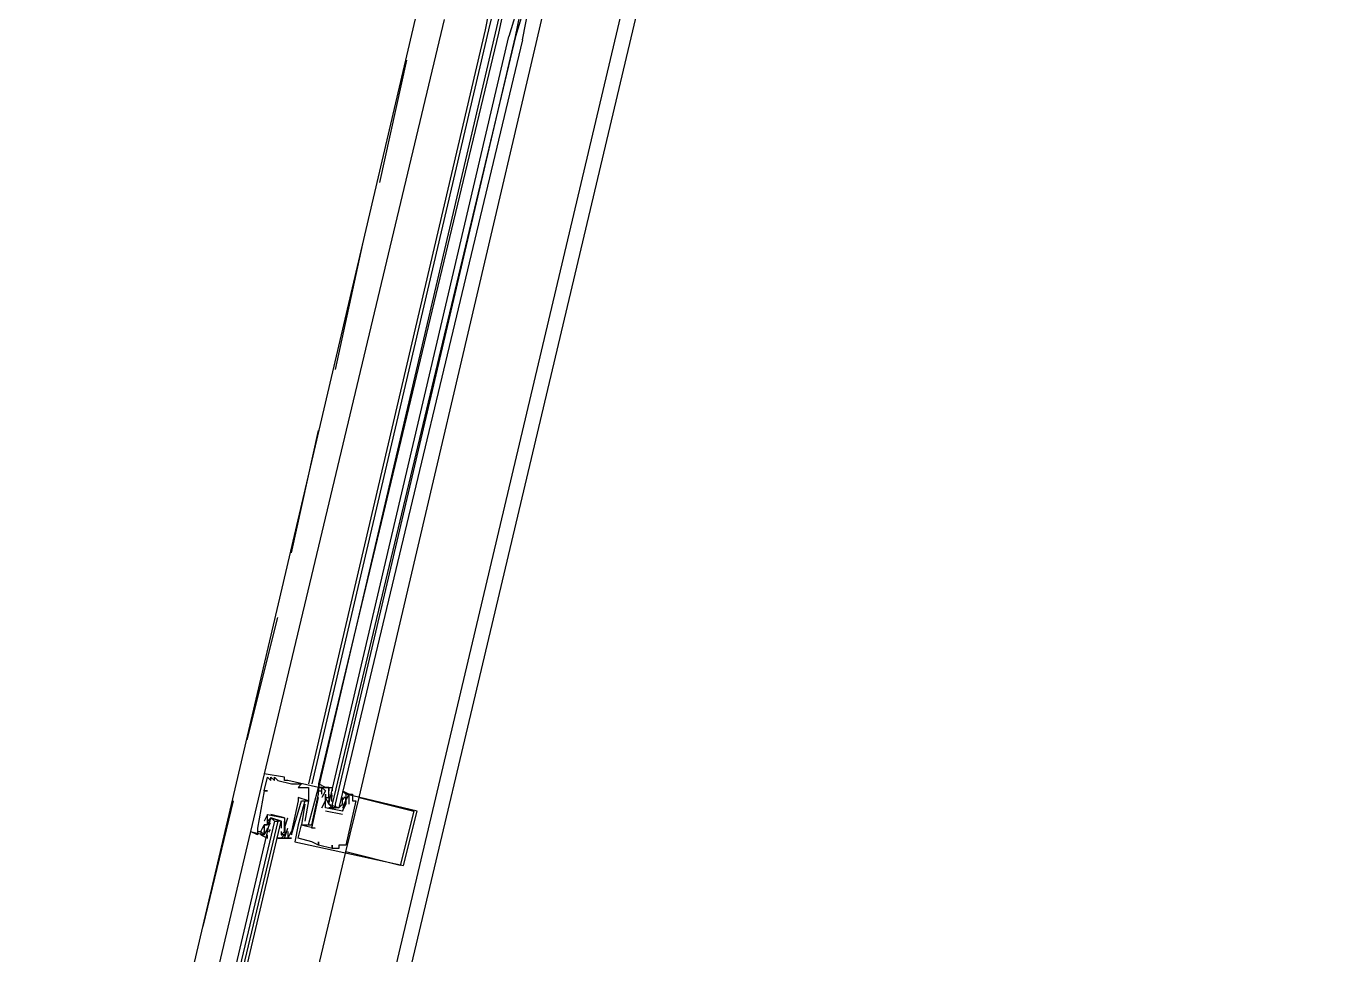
# Model space of a CAD drawing. Header units: feet. Extents: x -84 to 198, y -22 to 181.
# Drawn here: x 113.87 to 119.04, y 63.83 to 67.47 of the extents above; entities that cross this region are included whole.
import ezdxf

# ---------------------------------------------------------------- set-up
doc = ezdxf.new("R2010")
doc.units = ezdxf.units.FT
doc.layers.add('A-LINEA', color=7, linetype='CONTINUOUS')

msp = doc.modelspace()

# ---------------------------------------------------------------- linework, layer by layer
at = {"layer": 'A-LINEA'}
for p, q in [((113.8667, 60.9778), (115.4933, 67.9244)), ((113.8667, 60.9778), (115.4933, 67.9244)), ((115.8667, 67.4044), (115.96, 67.8044)), ((115.8667, 67.4044), (115.96, 67.8044)), ((114.6133, 60.8044), (116.2533, 67.7378)), ((114.6133, 60.8044), (116.2533, 67.7378)), ((115.7467, 67.6178), (115.7067, 67.4444)), ((115.7467, 67.6178), (115.7067, 67.4444)), ((115.68, 67.5244), (115.6667, 67.4578)), ((115.68, 67.5244), (115.6667, 67.4578)), ((115.5067, 67.4978), (114.8, 64.5378)), ((115.5067, 67.4978), (114.8, 64.5378)), ((115.6933, 67.5111), (115.68, 67.4578)), ((115.6933, 67.5111), (115.68, 67.4578)), ((115.6667, 67.4578), (114.9733, 64.4978)), ((115.6667, 67.4578), (114.9733, 64.4978)), ((115.68, 67.4578), (114.9867, 64.4978)), ((115.68, 67.4578), (114.9867, 64.4978)), ((115.7067, 67.4444), (115.0133, 64.4844)), ((115.72, 67.4444), (115.0133, 64.4978)), ((115.7067, 67.4444), (115.0133, 64.4844)), ((115.72, 67.4444), (115.0133, 64.4978)), ((115.1733, 64.4444), (115.8667, 67.4044)), ((115.1733, 64.4444), (115.8667, 67.4044)), ((115.2533, 66.8578), (115.36, 67.3378)), ((115.2533, 66.8578), (115.36, 67.3378)), ((115.08, 66.1244), (115.1867, 66.6178)), ((115.08, 66.1244), (115.1867, 66.6178)), ((114.9067, 65.4044), (115.0133, 65.8844)), ((114.9067, 65.4044), (115.0133, 65.8844)), ((114.7333, 64.6711), (114.8533, 65.1511)), ((114.7333, 64.6711), (114.8533, 65.1511)), ((114.8, 64.5378), (114.8, 64.5378)), ((114.8, 64.5378), (114.8, 64.5378)), ((114.8133, 64.5244), (114.8133, 64.5244)), ((114.8133, 64.5244), (114.8133, 64.5244)), ((114.8267, 64.5244), (114.8267, 64.5244)), ((114.8267, 64.5244), (114.8267, 64.5244)), ((114.8267, 64.5111), (114.8267, 64.5111)), ((114.8267, 64.5111), (114.8267, 64.5111)), ((114.84, 64.5244), (114.84, 64.5244)), ((114.84, 64.5244), (114.84, 64.5244)), ((114.84, 64.5111), (114.84, 64.5111)), ((114.84, 64.5111), (114.84, 64.5111)), ((114.8533, 64.5111), (114.8533, 64.5111)), ((114.8533, 64.5111), (114.8533, 64.5111)), ((114.88, 64.5244), (114.88, 64.5244)), ((114.88, 64.5244), (114.88, 64.5244)), ((114.88, 64.5111), (114.88, 64.5111)), ((114.88, 64.5111), (114.88, 64.5111)), ((114.8933, 64.5111), (114.8933, 64.5111)), ((114.8933, 64.5111), (114.8933, 64.5111)), ((114.8, 64.4711), (114.8, 64.4711)), ((114.8, 64.4711), (114.8, 64.4711)), ((114.8, 64.4711), (114.8, 64.4711)), ((114.8, 64.4711), (114.8, 64.4711)), ((114.8133, 64.4711), (114.8133, 64.4711)), ((114.8133, 64.4711), (114.8133, 64.4711)), ((114.9067, 64.4978), (114.9067, 64.4978)), ((114.9067, 64.4978), (114.9067, 64.4978)), ((114.92, 64.4978), (114.92, 64.4978)), ((114.92, 64.4978), (114.92, 64.4978)), ((114.9333, 64.4978), (114.9333, 64.4978)), ((114.9333, 64.4978), (114.9333, 64.4978)), ((114.9333, 64.4844), (114.9333, 64.4844)), ((114.9333, 64.4844), (114.9333, 64.4844)), ((114.9467, 64.4978), (114.9467, 64.4978)), ((114.9467, 64.4978), (114.9467, 64.4978)), ((114.9733, 64.4844), (114.9733, 64.4844)), ((114.9733, 64.4844), (114.9733, 64.4844)), ((115.0133, 64.4978), (115.0133, 64.4844)), ((115.0133, 64.4978), (115.0133, 64.4844)), ((115.0133, 64.4978), (115.0133, 64.4844)), ((115.0133, 64.4978), (115.0133, 64.4844)), ((115.0133, 64.4978), (115.0133, 64.4844)), ((115.0133, 64.4978), (115.0133, 64.4844)), ((115.0133, 64.4844), (115.0133, 64.4844)), ((115.0133, 64.4844), (115.0133, 64.4844)), ((115.0133, 64.4844), (115.0133, 64.4844)), ((115.0133, 64.4844), (115.0133, 64.4844)), ((115.0133, 64.4844), (115.0133, 64.4844)), ((115.0133, 64.4844), (115.0133, 64.4844)), ((115.0133, 64.4711), (115.0133, 64.4711)), ((115.0133, 64.4711), (115.0133, 64.4711)), ((115.0133, 64.4711), (115.0133, 64.4711)), ((115.0133, 64.4711), (115.0133, 64.4711)), ((115.0267, 64.4844), (115.0267, 64.4844)), ((115.0267, 64.4844), (115.0267, 64.4844)), ((115.0267, 64.4844), (115.0267, 64.4844)), ((115.0267, 64.4844), (115.0267, 64.4844)), ((115.0267, 64.4711), (115.0267, 64.4711)), ((115.0267, 64.4711), (115.0267, 64.4711)), ((115.0267, 64.4711), (115.0267, 64.4711)), ((115.0267, 64.4711), (115.0267, 64.4711)), ((115.04, 64.4711), (115.04, 64.4711)), ((115.04, 64.4711), (115.04, 64.4711)), ((115.0533, 64.4844), (115.0533, 64.4844)), ((115.0533, 64.4844), (115.0533, 64.4844)), ((115.0533, 64.4711), (115.0533, 64.4711)), ((115.0533, 64.4711), (115.0533, 64.4711)), ((115.0665, 64.448), (115.0655, 64.4599)), ((115.0665, 64.448), (115.0655, 64.4599)), ((115.0659, 64.4427), (115.0656, 64.461)), ((115.0659, 64.4427), (115.0656, 64.461)), ((114.56, 63.9378), (114.68, 64.4311)), ((114.56, 63.9378), (114.68, 64.4311)), ((114.9333, 64.4444), (114.9333, 64.4444)), ((114.9333, 64.4444), (114.9333, 64.4444)), ((114.9333, 64.4311), (114.9333, 64.4311)), ((114.9333, 64.4311), (114.9333, 64.4311)), ((114.9467, 64.4311), (114.9467, 64.4311)), ((114.9467, 64.4311), (114.9467, 64.4311)), ((114.96, 64.4311), (114.96, 64.4311)), ((114.96, 64.4311), (114.96, 64.4311)), ((114.96, 64.4178), (114.96, 64.4178)), ((114.96, 64.4178), (114.96, 64.4178)), ((114.9733, 64.4311), (114.9733, 64.4311)), ((114.9733, 64.4311), (114.9733, 64.4311)), ((114.9733, 64.4311), (114.9733, 64.4311)), ((114.9733, 64.4311), (114.9733, 64.4311)), ((115.0133, 64.4578), (115.0133, 64.4578)), ((115.0133, 64.4578), (115.0133, 64.4578)), ((115.0133, 64.4578), (115.0133, 64.4578)), ((115.0133, 64.4578), (115.0133, 64.4578)), ((115.0133, 64.4444), (115.0133, 64.4444)), ((115.0133, 64.4444), (115.0133, 64.4444)), ((115.0267, 64.4578), (115.0267, 64.4578)), ((115.0267, 64.4578), (115.0267, 64.4578)), ((115.0267, 64.4444), (115.0267, 64.4444)), ((115.0267, 64.4444), (115.0267, 64.4444)), ((115.0267, 64.4044), (115.04, 64.4311)), ((115.0267, 64.4044), (115.04, 64.4311)), ((115.04, 64.4578), (115.04, 64.4578)), ((115.04, 64.4578), (115.04, 64.4578)), ((115.04, 64.4444), (115.04, 64.4444)), ((115.04, 64.4444), (115.04, 64.4444)), ((115.04, 64.4444), (115.04, 64.4444)), ((115.04, 64.4444), (115.04, 64.4444)), ((115.04, 64.4444), (115.04, 64.4444)), ((115.04, 64.4444), (115.04, 64.4444)), ((115.04, 64.4311), (115.04, 64.4311)), ((115.04, 64.4311), (115.04, 64.4311)), ((115.0532, 64.4213), (115.0522, 64.4332)), ((115.0532, 64.4213), (115.0522, 64.4332)), ((115.0533, 64.4578), (115.0533, 64.4578)), ((115.0533, 64.4578), (115.0533, 64.4444)), ((115.0533, 64.4578), (115.0533, 64.4578)), ((115.0533, 64.4578), (115.0533, 64.4444)), ((115.0533, 64.4444), (115.0533, 64.4444)), ((115.0533, 64.4444), (115.0533, 64.4444)), ((115.0533, 64.4311), (115.0533, 64.4311)), ((115.0533, 64.4311), (115.0533, 64.4311)), ((115.0658, 64.4289), (115.0652, 64.4493)), ((115.0658, 64.4289), (115.0652, 64.4493)), ((115.0667, 64.4578), (115.0667, 64.4578)), ((115.0667, 64.4578), (115.0667, 64.4578)), ((115.1067, 64.4578), (115.1067, 64.4578)), ((115.1067, 64.4578), (115.1067, 64.4578)), ((115.1067, 64.4311), (115.1067, 64.4444)), ((115.1067, 64.4444), (115.1067, 64.4444)), ((115.1067, 64.4311), (115.1067, 64.4444)), ((115.1067, 64.4444), (115.1067, 64.4444)), ((115.1067, 64.4178), (115.1067, 64.4178)), ((115.1067, 64.4178), (115.1067, 64.4178)), ((115.118, 64.4283), (115.1084, 64.4103)), ((115.118, 64.4283), (115.1084, 64.4103)), ((115.1151, 64.4467), (115.1089, 64.4365)), ((115.1151, 64.4467), (115.1089, 64.4365)), ((115.1151, 64.42), (115.1089, 64.4098)), ((115.1151, 64.42), (115.1089, 64.4098)), ((115.12, 64.4578), (115.12, 64.4578)), ((115.12, 64.4578), (115.12, 64.4578)), ((115.12, 64.4444), (115.12, 64.4444)), ((115.12, 64.4444), (115.12, 64.4444)), ((115.12, 64.4311), (115.12, 64.4311)), ((115.12, 64.4311), (115.12, 64.4311)), ((115.12, 64.4311), (115.12, 64.4311)), ((115.12, 64.4311), (115.12, 64.4311)), ((115.12, 64.4311), (115.12, 64.4311)), ((115.12, 64.4311), (115.12, 64.4311)), ((115.12, 64.4178), (115.12, 64.4178)), ((115.12, 64.4178), (115.12, 64.4178)), ((115.12, 64.4178), (115.12, 64.4178)), ((115.12, 64.4178), (115.12, 64.4178)), ((115.1303, 64.4537), (115.1218, 64.4374)), ((115.1303, 64.4537), (115.1218, 64.4374)), ((115.1333, 64.4578), (115.1333, 64.4578)), ((115.1333, 64.4578), (115.1333, 64.4578)), ((115.1333, 64.4178), (115.1333, 64.4178)), ((115.1333, 64.4178), (115.1333, 64.4178)), ((115.1467, 64.4578), (115.1467, 64.4578)), ((115.1467, 64.4578), (115.1467, 64.4578)), ((115.1467, 64.4311), (115.1467, 64.4311)), ((115.1467, 64.4311), (115.1467, 64.4311)), ((115.16, 64.4311), (115.16, 64.4311)), ((115.16, 64.4311), (115.16, 64.4311)), ((115.1733, 64.4444), (115.1733, 64.4444)), ((115.1733, 64.4444), (115.1733, 64.4444)), ((114.8133, 64.3778), (114.8133, 64.3778)), ((114.8133, 64.3778), (114.8133, 64.3778)), ((114.8133, 64.3778), (114.8133, 64.3778)), ((114.8133, 64.3778), (114.8133, 64.3778)), ((114.8267, 64.3778), (114.8267, 64.3778)), ((114.8267, 64.3778), (114.8267, 64.3778)), ((114.88, 64.3644), (114.88, 64.3644)), ((114.88, 64.3644), (114.88, 64.3644)), ((114.88, 64.3644), (114.88, 64.3644)), ((114.88, 64.3644), (114.88, 64.3644)), ((114.8933, 64.3644), (114.8933, 64.3644)), ((114.8933, 64.3644), (114.8933, 64.3644)), ((115.0267, 64.4044), (115.0267, 64.4044)), ((115.0267, 64.4044), (115.0267, 64.4044)), ((115.04, 64.4044), (115.04, 64.4044)), ((115.04, 64.4044), (115.04, 64.4044)), ((115.04, 64.4044), (115.04, 64.4044)), ((115.04, 64.4044), (115.04, 64.4044)), ((115.1067, 64.3778), (115.04, 64.3911)), ((115.04, 64.3911), (115.04, 64.3911)), ((115.1067, 64.3778), (115.04, 64.3911)), ((115.04, 64.3911), (115.04, 64.3911)), ((115.0933, 64.4044), (115.0533, 64.4044)), ((115.0933, 64.4044), (115.0533, 64.4044)), ((115.0667, 64.4044), (115.08, 64.4044)), ((115.0667, 64.4044), (115.08, 64.4044)), ((115.1067, 64.3911), (115.1067, 64.3911)), ((115.1067, 64.3911), (115.1067, 64.3911)), ((115.1067, 64.3911), (115.1067, 64.3911)), ((115.1067, 64.3911), (115.1067, 64.3911)), ((115.1067, 64.3778), (115.1067, 64.3778)), ((115.1067, 64.3778), (115.1067, 64.3778)), ((115.3867, 64.3911), (115.3867, 64.3911)), ((115.3867, 64.3911), (115.3867, 64.3911)), ((115.4, 64.3911), (115.4, 64.3911)), ((115.4, 64.3911), (115.4, 64.3911)), ((114.7467, 64.3111), (114.7467, 64.3111)), ((114.7467, 64.3111), (114.7467, 64.3111)), ((114.7733, 64.3244), (114.7733, 64.3244)), ((114.7733, 64.3244), (114.7733, 64.3244)), ((114.7733, 64.3111), (114.7733, 64.3111)), ((114.7733, 64.3111), (114.7733, 64.3111)), ((114.7867, 64.3111), (114.7867, 64.3111)), ((114.7867, 64.3111), (114.7867, 64.3111)), ((114.8, 64.3511), (114.8, 64.3511)), ((114.8, 64.3511), (114.8, 64.3511)), ((114.8, 64.3378), (114.8, 64.3378)), ((114.8, 64.3378), (114.8, 64.3378)), ((114.8, 64.3378), (114.8, 64.3378)), ((114.8, 64.3378), (114.8, 64.3378)), ((114.8, 64.3378), (114.8, 64.3378)), ((114.8, 64.3378), (114.8, 64.3378)), ((114.8, 64.3244), (114.8, 64.3244)), ((114.8, 64.3244), (114.8, 64.3244)), ((114.8, 64.3244), (114.8, 64.3244)), ((114.8, 64.3244), (114.8, 64.3244)), ((114.8, 64.3111), (114.8, 64.3111)), ((114.8, 64.3111), (114.8, 64.3111)), ((114.8031, 64.3019), (114.8115, 64.3181)), ((114.8031, 64.3019), (114.8115, 64.3181)), ((114.8133, 64.3378), (114.8133, 64.3378)), ((114.8133, 64.3378), (114.8133, 64.3378)), ((114.8133, 64.3244), (114.8133, 64.3244)), ((114.8133, 64.3111), (114.8133, 64.3244)), ((114.8133, 64.3244), (114.8133, 64.3244)), ((114.8133, 64.3111), (114.8133, 64.3244)), ((114.8133, 64.3111), (114.8133, 64.3111)), ((114.8133, 64.3111), (114.8133, 64.3111)), ((114.8133, 64.3111), (114.8133, 64.3111)), ((114.8133, 64.3111), (114.8133, 64.3111)), ((114.8153, 64.3273), (114.825, 64.3452)), ((114.8153, 64.3273), (114.825, 64.3452)), ((114.8182, 64.3356), (114.8244, 64.3457)), ((114.8182, 64.3356), (114.8244, 64.3457)), ((114.8182, 64.3089), (114.8244, 64.3191)), ((114.8182, 64.3089), (114.8244, 64.3191)), ((114.8267, 64.3511), (114.8267, 64.3511)), ((114.8267, 64.3511), (114.8267, 64.3511)), ((114.84, 64.3511), (114.8533, 64.3511)), ((114.84, 64.3511), (114.8533, 64.3511)), ((114.8667, 64.3378), (114.8667, 64.3378)), ((114.8667, 64.3378), (114.8667, 64.3378)), ((114.8667, 64.3111), (114.8667, 64.2978)), ((114.8667, 64.3111), (114.8667, 64.3111)), ((114.8667, 64.3111), (114.8667, 64.2978)), ((114.8667, 64.3111), (114.8667, 64.3111)), ((114.8668, 64.3076), (114.8678, 64.2957)), ((114.8668, 64.3076), (114.8678, 64.2957)), ((114.88, 64.3244), (114.88, 64.3244)), ((114.88, 64.3244), (114.88, 64.3244)), ((114.88, 64.3244), (114.88, 64.3244)), ((114.88, 64.3244), (114.88, 64.3244)), ((114.88, 64.3111), (114.88, 64.3111)), ((114.88, 64.3111), (114.88, 64.3111)), ((114.8801, 64.3342), (114.8812, 64.3223)), ((114.8801, 64.3342), (114.8812, 64.3223)), ((114.8808, 64.3129), (114.8811, 64.2946)), ((114.8808, 64.3129), (114.8811, 64.2946)), ((114.8809, 64.3267), (114.8814, 64.3063)), ((114.8809, 64.3267), (114.8814, 64.3063)), ((114.8933, 64.3244), (114.8933, 64.3244)), ((114.8933, 64.3244), (114.8933, 64.3244)), ((114.8933, 64.3111), (114.8933, 64.3111)), ((114.8933, 64.3111), (114.8933, 64.3111)), ((114.9067, 64.3111), (114.9067, 64.3111)), ((114.9067, 64.3111), (114.9067, 64.3111)), ((114.9067, 64.3111), (114.9067, 64.3111)), ((114.9067, 64.3111), (114.9067, 64.3111)), ((114.9333, 64.3378), (114.9333, 64.3378)), ((114.9333, 64.3378), (114.9333, 64.3378)), ((114.9467, 64.3378), (114.9467, 64.3378)), ((114.9467, 64.3378), (114.9467, 64.3378)), ((114.9467, 64.3378), (114.9467, 64.3378)), ((114.9467, 64.3378), (114.9467, 64.3378)), ((114.96, 64.3511), (114.96, 64.3511)), ((114.96, 64.3511), (114.96, 64.3511)), ((114.96, 64.3378), (114.96, 64.3378)), ((114.96, 64.3378), (114.96, 64.3378)), ((114.9733, 64.3378), (114.9733, 64.3378)), ((114.9733, 64.3378), (114.9733, 64.3378)), ((114.9867, 64.3378), (114.9867, 64.3378)), ((114.9867, 64.3378), (114.9867, 64.3378)), ((114.9867, 64.3244), (114.9867, 64.3244)), ((114.9867, 64.3244), (114.9867, 64.3244)), ((115, 64.3244), (115, 64.3244)), ((115, 64.3244), (115, 64.3244)), ((114.8, 64.2978), (114.8, 64.2978)), ((114.8, 64.2978), (114.8, 64.2978)), ((114.8533, 64.2978), (114.8533, 64.2978)), ((114.8533, 64.2978), (114.8533, 64.2978)), ((114.8667, 64.2978), (114.8667, 64.2978)), ((114.8667, 64.2978), (114.8667, 64.2978)), ((114.8667, 64.2844), (114.8667, 64.2844)), ((114.8667, 64.2844), (114.8667, 64.2844)), ((114.88, 64.2844), (114.88, 64.2844)), ((114.88, 64.2844), (114.88, 64.2844)), ((114.8933, 64.2978), (114.8933, 64.2978)), ((114.8933, 64.2978), (114.8933, 64.2978)), ((114.8933, 64.2844), (114.8933, 64.2844)), ((114.8933, 64.2844), (114.8933, 64.2844)), ((114.8933, 64.2844), (114.8933, 64.2844)), ((114.8933, 64.2844), (114.8933, 64.2844)), ((114.9067, 64.2978), (114.9067, 64.2978)), ((114.9067, 64.2978), (114.9067, 64.2978)), ((114.9067, 64.2844), (114.9067, 64.2844)), ((114.9067, 64.2844), (114.9067, 64.2844)), ((114.92, 64.2711), (114.92, 64.2711)), ((114.92, 64.2711), (114.92, 64.2711)), ((114.9333, 64.2844), (114.9333, 64.2844)), ((114.9333, 64.2844), (114.9333, 64.2844)), ((114.9867, 64.2711), (114.9867, 64.2711)), ((114.9867, 64.2711), (114.9867, 64.2711)), ((115.0133, 64.2711), (115.0133, 64.2711)), ((115.0133, 64.2711), (115.0133, 64.2711)), ((115.0133, 64.2578), (115.0133, 64.2578)), ((115.0133, 64.2578), (115.0133, 64.2578)), ((115.0133, 64.2578), (115.0133, 64.2578)), ((115.0133, 64.2578), (115.0133, 64.2578)), ((115.0667, 64.2578), (115.0667, 64.2578)), ((115.0667, 64.2578), (115.0667, 64.2578)), ((115.0933, 64.2578), (115.0933, 64.2578)), ((115.0933, 64.2578), (115.0933, 64.2578)), ((115.12, 64.2578), (115.12, 64.2578)), ((115.12, 64.2578), (115.12, 64.2578)), ((115.04, 64.2444), (115.04, 64.2444)), ((115.04, 64.2444), (115.04, 64.2444)), ((115.0667, 64.2444), (115.0667, 64.2444)), ((115.0667, 64.2444), (115.0667, 64.2444)), ((115.0667, 64.2444), (115.0667, 64.2444)), ((115.0667, 64.2444), (115.0667, 64.2444)), ((115.08, 64.2444), (115.08, 64.2444)), ((115.08, 64.2444), (115.08, 64.2444)), ((115.0933, 64.2444), (115.0933, 64.2444)), ((115.0933, 64.2444), (115.0933, 64.2444)), ((115.12, 64.2311), (115.12, 64.2311)), ((115.12, 64.2311), (115.12, 64.2311)), ((115.3333, 64.1778), (115.3333, 64.1778)), ((115.3333, 64.1778), (115.3333, 64.1778)), ((115.3467, 64.1778), (115.3467, 64.1778)), ((115.3467, 64.1778), (115.3467, 64.1778))]:
    msp.add_line(p, q, dxfattribs=at)
for points in [[(117.0933, 59.0178), (114.4, 59.6578), (118.2, 75.6978), (122, 91.7511), (124.68, 91.1111)], [(117.0933, 59.0178), (114.4, 59.6578), (118.2, 75.6978), (122, 91.7511), (124.68, 91.1111)], [(115.8133, 67.4178), (115.84, 67.5511), (115.84, 67.5644), (115.8267, 67.5644), (115.7867, 67.4311), (115.8133, 67.5644), (115.8, 67.5644), (115.76, 67.4311)], [(115.8133, 67.4178), (115.84, 67.5511), (115.84, 67.5644), (115.8267, 67.5644), (115.7867, 67.4311), (115.8133, 67.5644), (115.8, 67.5644), (115.76, 67.4311)], [(115.7467, 67.5111), (115.7467, 67.5111), (115.7333, 67.5111), (115.72, 67.4444)], [(115.7467, 67.5111), (115.7467, 67.5111), (115.7333, 67.5111), (115.72, 67.4444)], [(115.8133, 67.4178), (115.0933, 64.4044), (115.08, 64.4044), (115.08, 64.4178), (115.7867, 67.4311), (115.0667, 64.4178), (115.0667, 64.4044), (115.0533, 64.4178), (115.76, 67.4311)], [(115.8133, 67.4178), (115.0933, 64.4044), (115.08, 64.4044), (115.08, 64.4178), (115.7867, 67.4311), (115.0667, 64.4178), (115.0667, 64.4044), (115.0533, 64.4178), (115.76, 67.4311)], [(114.8, 64.5378), (114.7467, 64.3111), (114.8, 64.2978), (114.8, 64.3111)], [(114.8, 64.5378), (114.7467, 64.3111), (114.8, 64.2978), (114.8, 64.3111)], [(114.9733, 64.3378), (115.0133, 64.4844), (114.8933, 64.5111), (114.88, 64.5111), (114.88, 64.5244), (114.8, 64.5378)], [(114.9733, 64.3378), (115.0133, 64.4844), (114.8933, 64.5111), (114.88, 64.5111), (114.88, 64.5244), (114.8, 64.5378)], [(114.8, 64.4711), (114.8133, 64.5244), (114.8267, 64.5111), (114.8267, 64.5244), (114.84, 64.5111), (114.84, 64.5244), (114.8533, 64.5111), (114.9067, 64.4978), (114.92, 64.4978), (114.9333, 64.4978), (114.9467, 64.4978), (114.9333, 64.4844), (114.9733, 64.4844), (114.9733, 64.4311), (114.9333, 64.4444), (114.9333, 64.4311), (114.9067, 64.3111), (114.9067, 64.3111)], [(114.8, 64.4711), (114.8133, 64.5244), (114.8267, 64.5111), (114.8267, 64.5244), (114.84, 64.5111), (114.84, 64.5244), (114.8533, 64.5111), (114.9067, 64.4978), (114.92, 64.4978), (114.9333, 64.4978), (114.9467, 64.4978), (114.9333, 64.4844), (114.9733, 64.4844), (114.9733, 64.4311), (114.9333, 64.4444), (114.9333, 64.4311), (114.9067, 64.3111), (114.9067, 64.3111)], [(114.8, 64.4711), (114.8133, 64.4711), (114.8, 64.4711), (114.7733, 64.3244), (114.7733, 64.3111), (114.7867, 64.3111), (114.8, 64.3378), (114.8, 64.3378)], [(114.8, 64.4711), (114.8133, 64.4711), (114.8, 64.4711), (114.7733, 64.3244), (114.7733, 64.3111), (114.7867, 64.3111), (114.8, 64.3378), (114.8, 64.3378)], [(114.96, 64.4178), (114.9467, 64.3378), (114.9867, 64.3378), (115.0133, 64.4578), (115.0133, 64.4711), (115.0267, 64.4711), (115.0267, 64.4844), (115.0133, 64.4844), (115.0133, 64.4711), (115.0133, 64.4844), (115.0533, 64.4844), (115.0533, 64.4711), (115.0533, 64.4711)], [(114.96, 64.4178), (114.9467, 64.3378), (114.9867, 64.3378), (115.0133, 64.4578), (115.0133, 64.4711), (115.0267, 64.4711), (115.0267, 64.4844), (115.0133, 64.4844), (115.0133, 64.4711), (115.0133, 64.4844), (115.0533, 64.4844), (115.0533, 64.4711), (115.0533, 64.4711)], [(115.0267, 64.4844), (115.04, 64.4844), (115.0133, 64.4978)], [(115.0267, 64.4844), (115.04, 64.4844), (115.0133, 64.4978)], [(115.0267, 64.4844), (115.04, 64.4844), (115.0133, 64.4978)], [(115.0267, 64.4844), (115.04, 64.4844), (115.0133, 64.4978)], [(115.0267, 64.4844), (115.04, 64.4844), (115.0133, 64.4978)], [(115.0267, 64.4844), (115.04, 64.4844), (115.0133, 64.4978)], [(115.0267, 64.4578), (115.0267, 64.4711), (115.0267, 64.4844), (115.04, 64.4711), (115.0267, 64.4444)], [(115.0267, 64.4578), (115.0267, 64.4711), (115.0267, 64.4844), (115.04, 64.4711), (115.0267, 64.4444)], [(115.0533, 64.4178), (115.04, 64.4444), (115.0533, 64.4444), (115.0533, 64.4711), (115.0533, 64.4844), (115.04, 64.4844), (115.0667, 64.4844), (115.0667, 64.4711)], [(115.0533, 64.4178), (115.04, 64.4444), (115.0533, 64.4444), (115.0533, 64.4711), (115.0533, 64.4844), (115.04, 64.4844), (115.0667, 64.4844), (115.0667, 64.4711)], [(115.12, 64.4578), (115.1067, 64.4711), (115.1333, 64.4578), (115.12, 64.4578), (115.12, 64.4444), (115.12, 64.4311), (115.12, 64.4178), (115.1067, 64.4044)], [(115.12, 64.4578), (115.1067, 64.4711), (115.1333, 64.4578), (115.12, 64.4578), (115.12, 64.4444), (115.12, 64.4311), (115.12, 64.4178), (115.1067, 64.4044)], [(114.8667, 64.2844), (114.9067, 64.2844), (114.8933, 64.2844), (114.9067, 64.3111), (114.9067, 64.2978), (114.9467, 64.4311), (114.9733, 64.4311), (114.96, 64.3511)], [(114.8667, 64.2844), (114.9067, 64.2844), (114.8933, 64.2844), (114.9067, 64.3111), (114.9067, 64.2978), (114.9467, 64.4311), (114.9733, 64.4311), (114.96, 64.3511)], [(114.96, 64.4311), (114.9333, 64.3378), (114.92, 64.2711), (115.04, 64.2444), (115.3467, 64.1778), (115.4, 64.3911), (115.12, 64.4578)], [(114.96, 64.4311), (114.9333, 64.3378), (114.92, 64.2711), (115.04, 64.2444), (115.3467, 64.1778), (115.4, 64.3911), (115.12, 64.4578)], [(115.1333, 64.4178), (115.1333, 64.4578), (115.1467, 64.4578), (115.1467, 64.4311), (115.16, 64.4311), (115.12, 64.2578), (115.0933, 64.2578), (115.0933, 64.2444), (115.08, 64.2444), (115.0667, 64.2444), (115.0667, 64.2578), (115.0667, 64.2444), (115.0133, 64.2578), (115.0133, 64.2711), (115.0133, 64.2578), (114.9867, 64.2711), (114.9333, 64.2844), (114.9467, 64.3378), (115, 64.3244), (114.9867, 64.3244), (115.0133, 64.4444)], [(115.1333, 64.4178), (115.1333, 64.4578), (115.1467, 64.4578), (115.1467, 64.4311), (115.16, 64.4311), (115.12, 64.2578), (115.0933, 64.2578), (115.0933, 64.2444), (115.08, 64.2444), (115.0667, 64.2444), (115.0667, 64.2578), (115.0667, 64.2444), (115.0133, 64.2578), (115.0133, 64.2711), (115.0133, 64.2578), (114.9867, 64.2711), (114.9333, 64.2844), (114.9467, 64.3378), (115, 64.3244), (114.9867, 64.3244), (115.0133, 64.4444)], [(115.12, 64.4311), (115.1067, 64.3911), (115.04, 64.4044), (115.04, 64.4444), (115.04, 64.4578), (115.04, 64.4444), (115.0533, 64.4444), (115.0533, 64.4578)], [(115.12, 64.4311), (115.1067, 64.3911), (115.04, 64.4044), (115.04, 64.4444), (115.04, 64.4578), (115.04, 64.4444), (115.0533, 64.4444), (115.0533, 64.4578)], [(115.0533, 64.4444), (115.0533, 64.4311), (115.0533, 64.4178), (115.0933, 64.4044), (115.1067, 64.4178), (115.1067, 64.4311)], [(115.0533, 64.4444), (115.0533, 64.4311), (115.0533, 64.4178), (115.0933, 64.4044), (115.1067, 64.4178), (115.1067, 64.4311)], [(115.1067, 64.3911), (115.1067, 64.3911), (115.12, 64.4178), (115.12, 64.4178)], [(115.1067, 64.3911), (115.1067, 64.3911), (115.12, 64.4178), (115.12, 64.4178)], [(115.3867, 64.3911), (115.3333, 64.1778), (115.12, 64.2311), (115.1733, 64.4444), (115.3867, 64.3911)], [(115.12, 64.4311), (115.12, 64.4178), (115.12, 64.4311), (115.12, 64.4444), (115.12, 64.4444)], [(115.3867, 64.3911), (115.3333, 64.1778), (115.12, 64.2311), (115.1733, 64.4444), (115.3867, 64.3911)], [(115.12, 64.4311), (115.12, 64.4178), (115.12, 64.4311), (115.12, 64.4444), (115.12, 64.4444)], [(114.44, 62.7244), (114.8267, 64.3644), (114.84, 64.3511), (114.4533, 62.7244)], [(114.44, 62.7244), (114.8267, 64.3644), (114.84, 64.3511), (114.4533, 62.7244)], [(114.8667, 64.3511), (114.8267, 64.3644), (114.8133, 64.3378), (114.8, 64.3378), (114.8, 64.3111), (114.8, 64.2978), (114.7867, 64.3111), (114.7867, 64.2978), (114.8133, 64.2844), (114.8133, 64.2978)], [(114.8667, 64.3511), (114.8267, 64.3644), (114.8133, 64.3378), (114.8, 64.3378), (114.8, 64.3111), (114.8, 64.2978), (114.7867, 64.3111), (114.7867, 64.2978), (114.8133, 64.2844), (114.8133, 64.2978)], [(114.8133, 64.3778), (114.8133, 64.3778), (114.8, 64.3511)], [(114.8, 64.3244), (114.8, 64.3378), (114.8, 64.3244), (114.8, 64.3378), (114.8133, 64.3378), (114.8133, 64.3778), (114.88, 64.3644), (114.88, 64.3244), (114.88, 64.3111)], [(114.8133, 64.3778), (114.8133, 64.3778), (114.8, 64.3511)], [(114.8, 64.3244), (114.8, 64.3378), (114.8, 64.3244), (114.8, 64.3378), (114.8133, 64.3378), (114.8133, 64.3778), (114.88, 64.3644), (114.88, 64.3244), (114.88, 64.3111)], [(114.8133, 64.3378), (114.8133, 64.3511), (114.8267, 64.3644), (114.8667, 64.3511), (114.8667, 64.3378), (114.8667, 64.3244)], [(114.8133, 64.3378), (114.8133, 64.3511), (114.8267, 64.3644), (114.8667, 64.3511), (114.8667, 64.3378), (114.8667, 64.3244)], [(114.88, 64.3644), (114.88, 64.3644), (114.8267, 64.3778)], [(114.88, 64.3644), (114.88, 64.3644), (114.8267, 64.3778)], [(114.88, 64.3244), (114.88, 64.3244), (114.8933, 64.3644)], [(114.88, 64.3244), (114.88, 64.3244), (114.8933, 64.3644)], [(114.7733, 64.3111), (114.7733, 64.2978), (114.7467, 64.3111), (114.3733, 62.7378)], [(114.7733, 64.3111), (114.7733, 64.2978), (114.7467, 64.3111), (114.3733, 62.7378)], [(114.48, 62.7111), (114.8667, 64.3511), (114.8533, 64.3511), (114.4667, 62.7244)], [(114.48, 62.7111), (114.8667, 64.3511), (114.8533, 64.3511), (114.4667, 62.7244)], [(114.7733, 64.3111), (114.7733, 64.2978), (114.7467, 64.3111)], [(114.7733, 64.3111), (114.7733, 64.2978), (114.7467, 64.3111)], [(114.7733, 64.3111), (114.7733, 64.2978), (114.7467, 64.3111)], [(114.7733, 64.3111), (114.7733, 64.2978), (114.7467, 64.3111)], [(114.8667, 64.2844), (114.8533, 64.2844), (114.88, 64.2844), (114.8667, 64.2844), (114.88, 64.2978), (114.8667, 64.2978), (114.88, 64.3111), (114.88, 64.3244), (114.88, 64.3511)], [(114.8667, 64.2844), (114.8533, 64.2844), (114.88, 64.2844), (114.8667, 64.2844), (114.88, 64.2978), (114.8667, 64.2978), (114.88, 64.3111), (114.88, 64.3244), (114.88, 64.3511)], [(114.8933, 64.3111), (114.8933, 64.2978), (114.8933, 64.2844), (114.88, 64.2844), (114.8933, 64.3244)], [(114.8933, 64.3111), (114.8933, 64.2978), (114.8933, 64.2844), (114.88, 64.2844), (114.8933, 64.3244)], [(114.3333, 60.8711), (114.7467, 62.6578), (115.12, 64.2311)], [(114.3333, 60.8711), (114.7467, 62.6578), (115.12, 64.2311)]]:
    msp.add_lwpolyline(points, dxfattribs=at)

doc.saveas('drawing.dxf')
